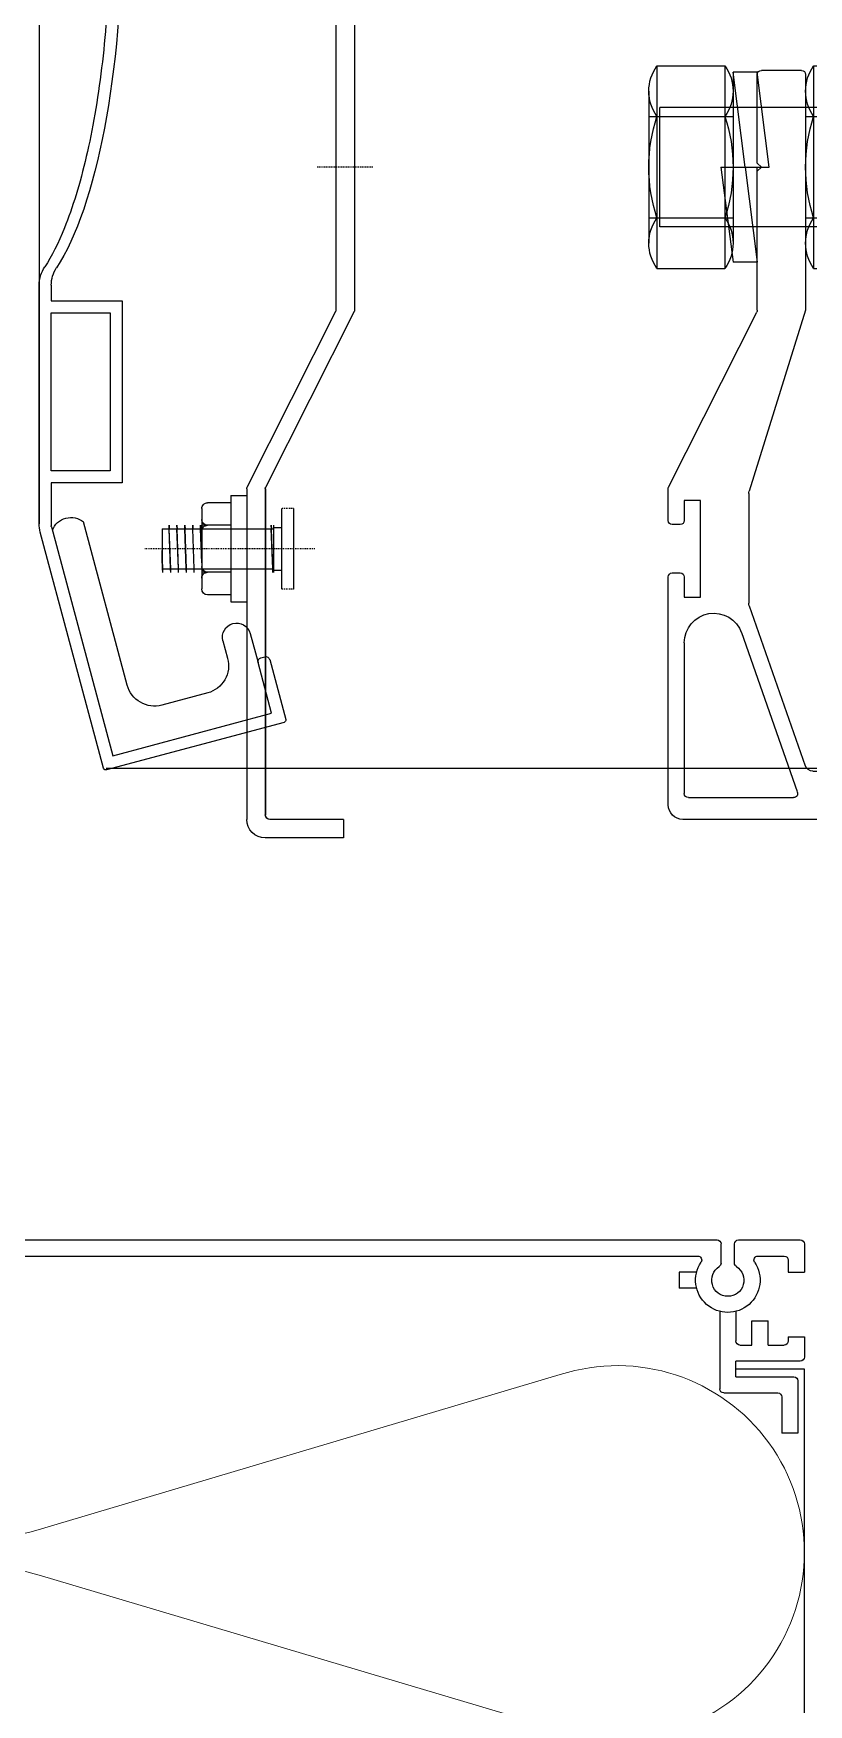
# Model space of a CAD drawing. Header units: millimetres. Extents: x 0 to 420000, y 0 to 297000.
# Drawn here: x 255951.5 to 256047.7, y 27434 to 27641.5 of the extents above; entities that cross this region are included whole.
import ezdxf

# ---------------------------------------------------------------- set-up
doc = ezdxf.new("R2010")
doc.units = ezdxf.units.MM
doc.linetypes.add('CENTER', pattern=[2, 1.25, -0.25, 0.25, -0.25])
doc.layers.add('A-DWXM-DOOR', color=4, linetype='Continuous', lineweight=25)
doc.layers.add('A-XXXX-INSL2', color=8, linetype='Continuous', lineweight=18)

# ---------------------------------------------------------------- blocks, each defined once
blk = doc.blocks.new('상부로라대측면')
at = {"color": 8}
for p, q in [((1934053.13, 124733.65), (1934053.13, 124661.31)), ((1934055.05, 124735.58), (1934055.05, 124659.38)), ((1934066.73, 124723.91), (1934055.05, 124735.58)), ((1934072.23, 124723.91), (1934083.9, 124735.58)), ((1934083.9, 124735.58), (1934083.9, 124659.38)), ((1934085.83, 124733.65), (1934085.83, 124661.31)), ((1934066.73, 124723.91), (1934066.73, 124671.06)), ((1934072.23, 124723.91), (1934072.23, 124671.06)), ((1934044.83, 124718.48), (1934044.83, 124676.48)), ((1934053.13, 124718.48), (1934044.83, 124718.48)), ((1934053.13, 124713.83), (1934044.83, 124713.83)), ((1934088.73, 124710.07), (1934085.83, 124710.07)), ((1934088.73, 124710.07), (1934088.73, 124684.89)), ((1934094.23, 124697.48), (1934095.73, 124709.28)), ((1934095.73, 124709.28), (1934098.73, 124709.28)), ((1934097.23, 124697.48), (1934098.73, 124709.28)), ((1934098.73, 124709.28), (1934098.73, 124697.48)), ((1934099.73, 124710.07), (1934099.73, 124684.89)), ((1934108.18, 124710.07), (1934099.73, 124710.07)), ((1934108.18, 124710.07), (1934108.18, 124684.89)), ((1934089.73, 124706.92), (1934089.73, 124688.04)), ((1934089.73, 124706.92), (1934089.73, 124688.04)), ((1934098.73, 124706.92), (1934098.73, 124688.04)), ((1934109.18, 124706.92), (1934109.18, 124688.04)), ((1934085.83, 124704.88), (1934107.83, 124704.88)), ((1934089.73, 124704.88), (1934095.73, 124704.88)), ((1934107.83, 124690.08), (1934107.83, 124704.88)), ((1934089.73, 124703.77), (1934085.83, 124703.77)), ((1934109.18, 124703.77), (1934098.73, 124703.77)), ((1934100.23, 124697.48), (1934094.23, 124697.48)), ((1934097.23, 124697.48), (1934095.73, 124685.68)), ((1934100.23, 124697.48), (1934098.73, 124685.68)), ((1934089.73, 124691.19), (1934085.83, 124691.19)), ((1934085.83, 124690.08), (1934107.83, 124690.08)), ((1934089.73, 124690.08), (1934095.73, 124690.08)), ((1934109.18, 124691.19), (1934098.73, 124691.19)), ((1934088.73, 124684.89), (1934085.83, 124684.89)), ((1934095.73, 124685.68), (1934098.73, 124685.68)), ((1934108.18, 124684.89), (1934099.73, 124684.89)), ((1934053.13, 124681.13), (1934044.83, 124681.13)), ((1934053.13, 124676.48), (1934044.83, 124676.48)), ((1934066.73, 124671.06), (1934055.05, 124659.38)), ((1934072.23, 124671.06), (1934083.9, 124659.38))]:
    blk.add_line(p, q, dxfattribs=at)
for centre, radius, start, end in [((1934055.05, 124733.65), 1.93, 90, 180), ((1934083.9, 124733.65), 1.93, 360, 90), ((1934069.48, 124723.91), 2.75, 179.9993, 270), ((1934069.48, 124723.91), 2.75, 270, 0.0007), ((1934084.28, 124706.92), 5.45, 324.7387, 35.2613), ((1934104.18, 124706.92), 5.45, 144.7387, 215.2613), ((1934103.73, 124706.92), 5.45, 324.7387, 35.2613), ((1934069.43, 124697.48), 20.3, 341.942, 18.058), ((1934119.03, 124697.48), 20.3, 161.942, 198.058), ((1934088.88, 124697.48), 20.3, 341.942, 18.058), ((1934084.28, 124688.04), 5.45, 324.7387, 35.2613), ((1934104.18, 124688.04), 5.45, 144.7387, 215.2613), ((1934103.73, 124688.04), 5.45, 324.7387, 35.2613), ((1934069.48, 124671.06), 2.75, 90, 180.0007), ((1934069.48, 124671.06), 2.75, 359.9993, 90), ((1934055.05, 124661.31), 1.93, 180, 270), ((1934083.9, 124661.31), 1.93, 270, 0)]:
    blk.add_arc(centre, radius, start, end, dxfattribs=at)
blk = doc.blocks.new('주레일1')
at = {"color": 8}
for p, q in [((1944110.79, 140613.28), (1944110.79, 140583.93)), ((1944111.29, 140613.71), (1944116.29, 140613.71)), ((1944116.79, 140602.21), (1944116.79, 140613.21)), ((1944116.29, 140601.71), (1944116.79, 140602.21)), ((1944116.79, 140601.2), (1944116.29, 140601.71)), ((1944116.79, 140589.91), (1944116.79, 140601.71)), ((1944116.79, 140583.93), (1944116.79, 140601.2)), ((1944110.79, 140583.93), (1944117.8, 140561.48)), ((1944127.8, 140561.97), (1944116.85, 140583.7)), ((1944117.85, 140561.18), (1944117.85, 140547.57)), ((1944127.85, 140557.81), (1944127.85, 140561.76)), ((1944123.85, 140548.31), (1944123.85, 140560.31)), ((1944123.85, 140560.31), (1944125.85, 140560.31)), ((1944125.85, 140560.31), (1944125.85, 140557.81)), ((1944126.35, 140557.31), (1944127.35, 140557.31)), ((1944125.85, 140550.81), (1944125.85, 140548.31)), ((1944127.35, 140551.31), (1944126.35, 140551.31)), ((1944127.85, 140522.51), (1944127.85, 140550.81)), ((1944125.85, 140548.31), (1944123.85, 140548.31)), ((1944117.79, 140547.24), (1944110.84, 140527.37)), ((1944111.82, 140524.11), (1944118.73, 140543.86)), ((1944125.85, 140542.65), (1944125.85, 140523.91)), ((1944109.9, 140526.71), (1944071.62, 140526.71)), ((1944069.82, 140524.91), (1944069.82, 140522.51)), ((1944125.35, 140523.41), (1944112.28, 140523.41)), ((1944071.62, 140520.71), (1944126.05, 140520.71))]:
    blk.add_line(p, q, dxfattribs=at)
for centre, radius, start, end in [((1944111.29, 140613.21), 0.5, 90, 180), ((1944116.29, 140613.21), 0.5, 0, 90), ((1944117.29, 140583.93), 0.5, 180, 206.743), ((1944116.85, 140561.18), 1, 360, 17.3433), ((1944127.4, 140561.76), 0.45, 360, 26.743), ((1944126.35, 140557.81), 0.5, 180, 270), ((1944127.35, 140557.81), 0.5, 270, 0), ((1944126.35, 140550.81), 0.5, 90, 180), ((1944127.35, 140550.81), 0.5, 0, 90), ((1944116.85, 140547.57), 1, 340.7173, 0), ((1944122.19, 140542.65), 3.66, 0, 160.7173), ((1944071.62, 140524.91), 1.8, 90, 180), ((1944109.9, 140527.71), 1, 270, 340.7173), ((1944112.28, 140523.91), 0.5, 155.8351, 270), ((1944125.35, 140523.91), 0.5, 270, 0), ((1944071.62, 140522.51), 1.8, 180, 270), ((1944126.05, 140522.51), 1.8, 270, 0)]:
    blk.add_arc(centre, radius, start, end, dxfattribs=at)
blk = doc.blocks.new('A$C6F8E717E')
at = {"color": 3}
for p, q in [((-17.48, 62.1), (-1.78, 62.1)), ((-1.78, 62.1), (-1.78, 59.8)), ((-19.78, 59.8), (-19.78, 49.8)), ((-17.48, 59.22), (-17.48, 50.37)), ((-16.91, 59.8), (-1.78, 59.8)), ((-16.9, 49.8), (-2.3, 49.8)), ((-17.49, 47.5), (-2.88, 47.5)), ((-2.3, 46.92), (-2.3, -47.5)), ((0, 47.5), (0, -47.5)), ((8.71, -69.34), (-2.3, -47.5)), ((11.01, -69.34), (0, -47.5)), ((8.76, -69.54), (8.76, -110.03)), ((11.06, -69.54), (11.06, -110.6)), ((-0.94, -110.6), (8.18, -110.6)), ((-0.94, -110.6), (-0.94, -112.9)), ((-0.94, -112.9), (8.76, -112.9))]:
    blk.add_line(p, q, dxfattribs=at)
at = {"color": 3, "linetype": 'CENTER', "ltscale": 0.1}
for p, q in [((-4.6, -29.6), (2.3, -29.6)), ((6.46, -76.99), (13.36, -76.99))]:
    blk.add_line(p, q, dxfattribs=at)
at = {"color": 3}
for centre, radius, start, end in [((-17.48, 59.8), 2.3, 90, 180), ((-16.91, 59.22), 0.575, 90, 180), ((-16.9, 50.37), 0.575, 180, 270), ((-17.48, 49.8), 2.3, 180, 270), ((-2.3, 47.5), 2.3, 0, 90), ((-2.88, 46.92), 0.575, 0, 90), ((8.31, -69.54), 0.45, 360, 26.743), ((10.61, -69.54), 0.45, 360, 26.743), ((8.18, -110.03), 0.575, 270, 0), ((8.76, -110.6), 2.3, 270, 0)]:
    blk.add_arc(centre, radius, start, end, dxfattribs=at)
blk = doc.blocks.new('A$C32AC5785')
at = {"color": 1}
for p, q in [((-2.12, 6.6), (-2.12, -6.6)), ((-0.12, 6.6), (-2.12, 6.6)), ((-0.12, 6.6), (-0.12, -6.6)), ((-7.92, 5), (-7.92, -5)), ((-6.42, 5), (-6.42, -5)), ((-0.12, 5.72), (2.75, 5.72)), ((3.48, 4.99), (3.48, -4.99)), ((-5.46, 2.66), (-6.42, 2.66)), ((-5.46, -2.93), (-5.46, 2.92)), ((8.38, 2.47), (-5.46, 2.47)), ((-5.36, -2.47), (-5.18, 2.47)), ((-5.34, -2.47), (-5.17, 2.47)), ((-5.33, -2.47), (-5.15, 2.47)), ((-5.15, 2.91), (-5.18, 2.47)), ((-5.17, 2.47), (-5.15, 2.92)), ((-5.15, 2.92), (-5.15, 2.47)), ((-0.12, 2.92), (3.48, 2.92)), ((3.48, -1.74), (3.63, 2.47)), ((3.48, -1.3), (3.61, 2.47)), ((3.48, -0.85), (3.6, 2.47)), ((3.63, 2.91), (3.6, 2.47)), ((3.61, 2.47), (3.63, 2.92)), ((3.63, 2.92), (3.63, 2.47)), ((4.4, -2.47), (4.57, 2.47)), ((4.41, -2.47), (4.59, 2.47)), ((4.43, -2.47), (4.6, 2.47)), ((4.6, 2.91), (4.57, 2.47)), ((4.59, 2.47), (4.6, 2.92)), ((4.6, 2.92), (4.6, 2.47)), ((5.37, -2.47), (5.55, 2.47)), ((5.39, -2.47), (5.56, 2.47)), ((5.4, -2.47), (5.58, 2.47)), ((5.58, 2.91), (5.55, 2.47)), ((5.56, 2.47), (5.58, 2.92)), ((5.58, 2.92), (5.58, 2.47)), ((6.35, -2.47), (6.52, 2.47)), ((6.37, -2.47), (6.54, 2.47)), ((6.38, -2.47), (6.55, 2.47)), ((6.55, 2.91), (6.52, 2.47)), ((6.54, 2.47), (6.55, 2.92)), ((6.55, 2.92), (6.55, 2.47)), ((7.32, -2.47), (7.5, 2.47)), ((7.34, -2.47), (7.51, 2.47)), ((7.36, -2.47), (7.53, 2.47)), ((7.53, 2.91), (7.5, 2.47)), ((7.51, 2.47), (7.53, 2.92)), ((7.53, 2.92), (7.53, 2.47)), ((8.38, 2.47), (8.38, -2.47)), ((8.3, -2.47), (8.38, -0.22)), ((8.32, -2.47), (8.38, -0.67)), ((8.33, -2.47), (8.38, -1.11)), ((-5.46, -2.66), (-6.42, -2.66)), ((8.38, -2.47), (-5.46, -2.47)), ((-5.36, -2.93), (-5.34, -2.47)), ((-5.36, -2.91), (-5.33, -2.47)), ((-5.36, -2.93), (-5.36, -2.47)), ((-0.12, -2.92), (3.48, -2.92)), ((4.4, -2.93), (4.41, -2.47)), ((4.4, -2.91), (4.43, -2.47)), ((4.4, -2.93), (4.4, -2.47)), ((5.37, -2.93), (5.39, -2.47)), ((5.37, -2.91), (5.4, -2.47)), ((5.37, -2.93), (5.37, -2.47)), ((6.35, -2.93), (6.37, -2.47)), ((6.35, -2.91), (6.38, -2.47)), ((6.35, -2.93), (6.35, -2.47)), ((7.32, -2.93), (7.34, -2.47)), ((7.32, -2.93), (7.32, -2.47)), ((7.33, -2.91), (7.36, -2.47)), ((8.3, -2.93), (8.32, -2.47)), ((8.3, -2.91), (8.33, -2.47)), ((8.3, -2.93), (8.3, -2.47)), ((-0.12, -5.72), (2.75, -5.72)), ((-0.12, -6.6), (-2.12, -6.6))]:
    blk.add_line(p, q, dxfattribs=at)
at = {"color": 1, "linetype": 'CENTER', "ltscale": 0.1}
for p, q in [((-7.92, 5), (-6.42, 5)), ((-10.55, 0), (10.55, 0)), ((-7.92, -5), (-6.42, -5))]:
    blk.add_line(p, q, dxfattribs=at)
at = {"color": 1}
for centre, start, end in [((2.75, 6.45), 270, 270.0014), ((2.75, 4.99), 0, 90.0014), ((2.75, 3.64), 270, 0), ((2.75, 2.19), 0, 90.0014), ((2.75, -2.19), 270, 0), ((2.75, -3.64), 0, 90.0014), ((2.75, -4.99), 270, 0), ((2.75, -6.45), 89.9981, 90.0014)]:
    blk.add_arc(centre, 0.729, start, end, dxfattribs=at)
blk = doc.blocks.new('A$C37D55ABE')
at = {"color": 5}
for p, q in [((-13.36, 190.1), (-13.36, 42.57)), ((-11.06, 190.67), (-11.06, 42.57)), ((-2.35, 20.73), (-13.36, 42.57)), ((-0.05, 20.73), (-11.06, 42.57)), ((-2.3, 20.53), (-2.3, -19.95)), ((0, 20.53), (0, -20.53)), ((-12, -20.53), (-2.87, -20.53)), ((-12, -20.53), (-12, -22.83)), ((-12, -22.83), (-2.3, -22.83))]:
    blk.add_line(p, q, dxfattribs=at)
at = {"color": 5, "linetype": 'CENTER', "ltscale": 0.1}
for p, q in [((-15.66, 60.47), (-8.76, 60.47)), ((-4.6, 13.08), (2.3, 13.08))]:
    blk.add_line(p, q, dxfattribs=at)
at = {"color": 5}
for centre, radius, start, end in [((-2.75, 20.53), 0.45, 360, 26.743), ((-0.45, 20.53), 0.45, 360, 26.743), ((-2.87, -19.95), 0.575, 270, 0), ((-2.3, -20.53), 2.3, 270, 0)]:
    blk.add_arc(centre, radius, start, end, dxfattribs=at)
blk = doc.blocks.new('레일커버')
at = {"color": 8}
for p, q in [((1934264.94, 124806.53), (1934264.94, 124657.34)), ((1934263.44, 124686.95), (1934263.44, 124685.02)), ((1934264.94, 124657.34), (1934264.94, 124686.95)), ((1934254.64, 124685.02), (1934254.64, 124662.42)), ((1934263.44, 124685.02), (1934254.64, 124685.02)), ((1934256.14, 124683.52), (1934256.14, 124663.92)), ((1934263.44, 124683.52), (1934256.14, 124683.52)), ((1934263.44, 124663.92), (1934263.44, 124683.52)), ((1934256.14, 124663.92), (1934263.44, 124663.92)), ((1934254.64, 124662.42), (1934263.44, 124662.42)), ((1934263.44, 124662.42), (1934263.44, 124657.08)), ((1934254.01, 124637.29), (1934259.44, 124657.56)), ((1934263.42, 124656.95), (1934255.8, 124628.53)), ((1934263.44, 124657.01), (1934263.43, 124657.01)), ((1934263.44, 124657.02), (1934263.44, 124657.01)), ((1934256.94, 124626.98), (1934264.8, 124656.3)), ((1934238.75, 124643.71), (1934237.78, 124640.09)), ((1934242.13, 124642.8), (1934241.55, 124640.63)), ((1934236.33, 124640.47), (1934234.34, 124633.04)), ((1934237.43, 124640.7), (1934236.94, 124640.83)), ((1934236.1, 124633.81), (1934237.78, 124640.09)), ((1934244.03, 124636.34), (1934249.72, 124634.82)), ((1934234.55, 124632.67), (1934256.57, 124626.77)), ((1934255.8, 124628.53), (1934236.1, 124633.81))]:
    blk.add_line(p, q, dxfattribs=at)
for centre, radius, start, end in [((1934259.44, 124686.95), 4, 0, 33.2224), ((1934260.74, 124686.95), 4.2, 0, 33.2224), ((1934261, 124655.64), 2.47, 20.952, 129.048), ((1934262.94, 124657.08), 0.5, 345, 0), ((1934260.94, 124657.34), 4, 345, 0), ((1934240.44, 124643.26), 1.75, 345, 165), ((1934236.82, 124640.35), 0.5, 75, 165), ((1934237.3, 124640.22), 0.5, 345, 75), ((1934244.93, 124639.72), 3.5, 165, 255), ((1934250.63, 124638.2), 3.5, 254.9994, 345), ((1934234.63, 124632.96), 0.3, 165, 255), ((1934256.65, 124627.06), 0.3, 255, 345)]:
    blk.add_arc(centre, radius, start, end, dxfattribs=at)
blk.add_ellipse((1934268.44, 124731.93), major_axis=(0, 46.92), ratio=0.294145, start_param=1.570745, end_param=2.719472, dxfattribs=at)
blk.add_open_spline([(1934264.25, 124774.62), (1934263.53, 124773.52), (1934262.83, 124772.19), (1934261.13, 124768.28), (1934260.19, 124765.4), (1934258.57, 124758.87), (1934257.89, 124755.23), (1934256.85, 124747.45), (1934256.49, 124743.31), (1934256.11, 124734.87), (1934256.08, 124730.55), (1934256.39, 124722.06), (1934256.71, 124717.89), (1934257.67, 124710), (1934258.32, 124706.28), (1934259.87, 124699.57), (1934260.79, 124696.59), (1934262.57, 124692.18), (1934263.39, 124690.56), (1934264.25, 124689.25)], degree=3, knots=[-2.719472, -2.719472, -2.719472, -2.719472, -2.545209, -2.545209, -2.271511, -2.271511, -1.997812, -1.997812, -1.724113, -1.724113, -1.450415, -1.450415, -1.176716, -1.176716, -0.903018, -0.903018, -0.629319, -0.629319, -0.42212, -0.42212, -0.42212, -0.42212], dxfattribs=at)
blk = doc.blocks.new('레일마감')
at = {"color": 5}
blk.add_line((1934054.94, 124626.93), (1934256.93, 124626.93), dxfattribs=at)
blk = doc.blocks.new('방열도어-양개')
at = {"color": 6}
for p, q in [((101.99, 3041.23), (101.99, 3037.73)), ((110.16, 3041.73), (102.49, 3041.73)), ((110.66, 3038.85), (110.66, 3041.23)), ((112.33, 3038.85), (112.33, 3041.23)), ((203.06, 3041.73), (112.83, 3041.73)), ((103.99, 3039.23), (103.99, 3037.73)), ((107.75, 3039.73), (104.49, 3039.73)), ((200.65, 3039.73), (115.23, 3039.73)), ((103.99, 3037.73), (101.99, 3037.73)), ((115.37, 3037.73), (117.53, 3037.73)), ((117.53, 3037.73), (117.53, 3035.73)), ((115.37, 3035.73), (117.53, 3035.73)), ((110.49, 3032.86), (110.49, 3029.18)), ((112.49, 3032.86), (112.49, 3023.23)), ((108.49, 3031.68), (106.49, 3031.68)), ((106.49, 3028.68), (106.49, 3031.68)), ((108.49, 3028.68), (108.49, 3031.68)), ((103.99, 3029.68), (101.99, 3029.68)), ((101.99, 3029.68), (101.99, 3027.18)), ((103.99, 3029.68), (103.99, 3029.18)), ((106.49, 3028.68), (104.49, 3028.68)), ((109.99, 3028.68), (108.49, 3028.68)), ((102.49, 3026.68), (110.49, 3026.68)), ((110.49, 3024.73), (110.49, 3026.68)), ((102.79, 3024.23), (102.79, 3017.73)), ((110.49, 3024.73), (103.29, 3024.73)), ((104.79, 3022.23), (104.79, 3017.73)), ((111.99, 3022.73), (105.29, 3022.73)), ((102.79, 3017.73), (104.79, 3017.73))]:
    blk.add_line(p, q, dxfattribs=at)
blk.add_line((101.99, 3025.7), (110.49, 3025.7))
for centre, radius, start, end in [((102.49, 3041.23), 0.5, 90, 180), ((110.16, 3041.23), 0.5, 0, 90), ((112.83, 3041.23), 0.5, 90, 180), ((104.49, 3039.23), 0.5, 90, 180), ((104.49, 3039.23), 0.5, 90, 180), ((111.49, 3036.73), 4, 146.251, 33.749), ((107.75, 3039.23), 0.5, 326.251, 90), ((107.75, 3039.23), 0.5, 326.251, 90), ((111.49, 3036.73), 2, 122.231, 57.769), ((110.16, 3038.85), 0.5, 302.231, 0), ((112.83, 3038.85), 0.5, 180, 237.769), ((115.23, 3039.23), 0.5, 90, 213.749), ((104.49, 3029.18), 0.5, 180, 270), ((109.99, 3029.18), 0.5, 270, 0), ((102.49, 3027.18), 0.5, 180, 270), ((103.29, 3024.23), 0.5, 90, 180), ((105.29, 3022.23), 0.5, 90, 180), ((111.99, 3023.23), 0.5, 270, 0)]:
    blk.add_arc(centre, radius, start, end, dxfattribs=at)
at = {"layer": 'A-DWXM-DOOR'}
blk.add_line((101.99, 77.92), (101.99, 3025.7), dxfattribs=at)
at = {"layer": 'A-XXXX-INSL2'}
blk.add_lwpolyline([(196.69, 2955.85, 1.37259), (196.69, 3000), (132.29, 2980.85, -1.37259), (132.29, 3025), (196.69, 3005.85, 0.478947), (226.89, 3025.7, 0.478947)], format="xyb", dxfattribs=at)
at = {"color": 1}
for name, p in [('A$C37D55ABE', (171.19, 3114.47)), ('A$C6F8E717E', (160.14, 3204.54)), ('주레일1', (-1944008.96, -137426.76)), ('A$C32AC5785', (173.31, 3127.55))]:
    blk.add_blockref(name, p, dxfattribs=at)
for name, p in [('레일마감', (-1934068.28, -121526.68)), ('레일커버', (-1934067.98, -121526.68)), ('상부로라대측면', (-1933987.89, -121522.54))]:
    blk.add_blockref(name, p)
blk = doc.blocks.new('지하2층')
at = {"xscale": -1}
blk.add_blockref('방열도어-양개', (4826460.42, -401118.71), dxfattribs=at)

msp = doc.modelspace()

# ---------------------------------------------------------------- block references
msp.add_blockref('지하2층', (-4570311.26, 425568.71))

doc.saveas('drawing.dxf')
